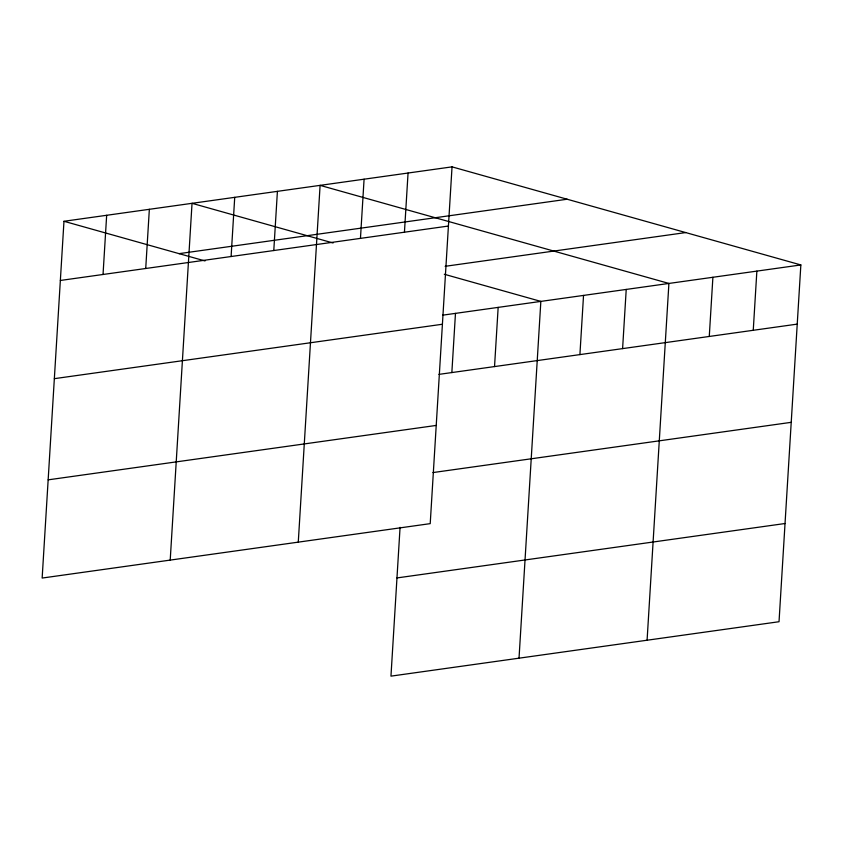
<?xml version="1.0" encoding="UTF-8"?>
<svg xmlns="http://www.w3.org/2000/svg" width="843" height="843" viewBox="0 0 843 843"><rect width="100%" height="100%" fill="white"/><g stroke="black" fill="none" stroke-linecap="round" stroke-linejoin="round"><path stroke-width="1.26" d="M63.973 221.277L42.15 578.056L430.215 523.64L452.038 166.861L63.973 221.277L205.018 260.94M103.036 274.481L106.661 215.292M145.723 268.485L149.348 209.306M170.212 560.1L192.035 203.321L333.08 242.984M231.098 256.514L234.723 197.336M273.785 250.529L277.41 191.35M298.274 542.144L320.098 185.365L668.91 283.448L647.087 640.227M360.456 238.379L364.081 179.201M404.44 232.215L408.054 173.026M400.067 527.339L390.962 676.139L779.027 621.723L800.85 264.944L452.038 166.861M451.848 372.564L455.473 313.375M494.535 366.579L498.16 307.389M519.025 658.183L540.848 301.404L444.303 274.26M579.91 354.597L583.535 295.419M622.598 348.612L626.223 289.434M709.269 336.462L712.893 277.284M753.252 330.298L756.866 271.109M179.074 253.648L567.149 199.233M60.348 280.466L448.413 226.04M445.136 266.314L685.738 232.573M442.533 315.187L800.85 264.944M54.342 378.665L442.406 324.249M438.918 374.376L797.225 324.123M48.156 479.846L436.221 425.43M432.912 472.575L791.219 422.332M396.969 577.929L785.033 523.514"/></g></svg>
